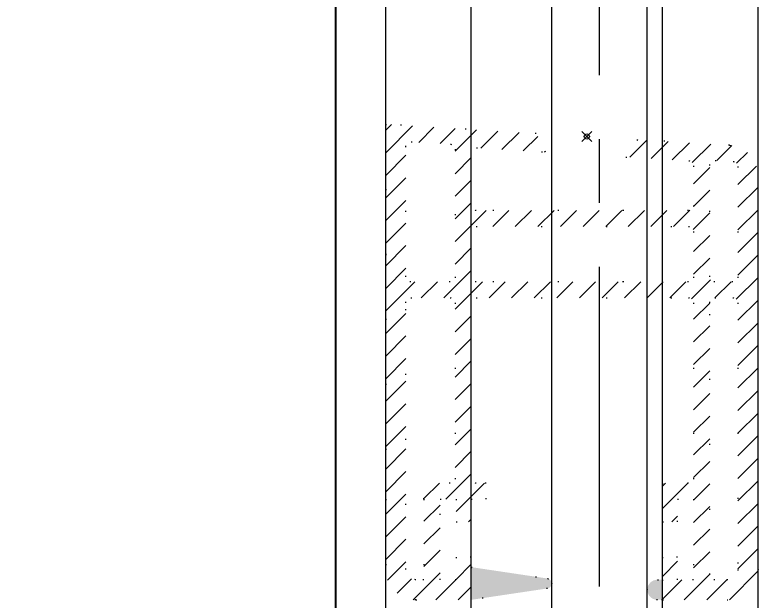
# Model space of a CAD drawing. Header units: millimetres. Extents: x -20000 to 230000, y -17405 to 25402.
# Drawn here: x 94985.7 to 95060, y -3910.3 to -3852.1 of the extents above; entities that cross this region are included whole.
import ezdxf

# ---------------------------------------------------------------- set-up
doc = ezdxf.new("R2010")
doc.units = ezdxf.units.MM
doc.header["$PDMODE"] = 35
doc.header["$PDSIZE"] = 0.5
doc.linetypes.add('AXES', pattern=[50.8, 31.75, -6.35, 6.35, -6.35])
doc.linetypes.add('POINTILLE', pattern=[6.35, 0, -6.35])
doc.layers.get('0').update_dxf_attribs({"lineweight": 13})
doc.layers.get('Defpoints').update_dxf_attribs({"true_color": 0xc2a584})
doc.layers.add('0 - Invisible', color=43, linetype='Continuous', lineweight=0, plot=False)
for name, color, linetype, lineweight in [('1 - Axe', 1, 'AXES', 0), ('1 - BETON', 251, 'Continuous', 25), ('1 - Cotation', 32, 'Continuous', 13), ('1 - Joint', 7, 'Continuous', 13), ('1 - PVC', 7, 'Continuous', 13)]:
    doc.layers.add(name, color=color, linetype=linetype, lineweight=lineweight)
doc.styles.add('Texte Poralu', font='tahomabd.ttf')
doc.dimstyles.new('100 - 1000', dxfattribs={"dimtxt": 15, "dimasz": 15, "dimexe": 5, "dimexo": 2.5, "dimgap": 8, "dimtad": 1, "dimdec": 1, "dimtxsty": 'Texte Poralu', "dimcen": 10, "dimazin": 0, "dimtfac": 1, "dimtdec": 1, "dimtmove": 0, "dimatfit": 3, "dimfxl": 1, "dimarcsym": 0})
doc.dimstyles.new('30 - 1000', dxfattribs={"dimtxt": 10, "dimasz": 10, "dimexe": 5, "dimexo": 2.5, "dimgap": 5, "dimtad": 1, "dimdec": 1, "dimtxsty": 'Texte Poralu', "dimcen": 5, "dimazin": 0, "dimtfac": 1, "dimtdec": 1, "dimtmove": 0, "dimatfit": 3, "dimfxl": 1, "dimarcsym": 0})

# ---------------------------------------------------------------- blocks, each defined once
blk = doc.blocks.new('*D849')
at = {"layer": 'Defpoints', "color": 0, "lineweight": -2, "transparency": 16777216}
blk.add_line((95120, -3615.668), (95155.992, -3615.668), dxfattribs=at)
at = {"layer": 'Defpoints', "color": 0, "transparency": 16777216}
for p in [(95117.5, -3615.668), (95117.5, -3615.668), (90000, -6005.668)]:
    blk.add_point(p, dxfattribs=at)
at = {"layer": 'Defpoints', "color": 0, "transparency": 16777216, "insert": (95139.246, -3605.46), "char_height": 10, "attachment_point": 5, "style": 'Texte Poralu'}
blk.add_mtext('2390', dxfattribs=at)
blk = doc.blocks.new('*D850')
at = {"layer": 'Defpoints', "color": 0, "lineweight": -2, "transparency": 16777216}
blk.add_line((95420, -3505.668), (95455.992, -3505.668), dxfattribs=at)
at = {"layer": 'Defpoints', "color": 0, "transparency": 16777216}
for p in [(95417.5, -3505.668), (95417.5, -3505.668), (90000, -6005.668)]:
    blk.add_point(p, dxfattribs=at)
at = {"layer": 'Defpoints', "color": 0, "transparency": 16777216, "insert": (95439.246, -3495.464), "char_height": 10, "attachment_point": 5, "style": 'Texte Poralu'}
blk.add_mtext('2500', dxfattribs=at)
blk = doc.blocks.new('*D879')
at = {"layer": '1 - Cotation', "color": 0, "lineweight": -2, "transparency": 16777216}
for p, q in [((95020, -3805.668), (95367.5, -3805.668)), ((95362.5, -3820.668), (95362.5, -4891.268)), ((95415, -4906.268), (95357.5, -4906.268))]:
    blk.add_line(p, q, dxfattribs=at)
at = {"layer": '1 - Cotation', "color": 0, "transparency": 16777216}
for points in [[(95360, -3820.668), (95365, -3820.668), (95362.5, -3805.668)], [(95360, -4891.268), (95365, -4891.268), (95362.5, -4906.268)]]:
    blk.add_solid(points, dxfattribs=at)
at = {"layer": 'Defpoints', "color": 0, "transparency": 16777216}
for p in [(95017.5, -3805.668), (95362.5, -4906.268), (95417.5, -4906.268)]:
    blk.add_point(p, dxfattribs=at)
at = {"layer": '1 - Cotation', "color": 0, "transparency": 16777216, "insert": (95347, -4355.968), "char_height": 15, "attachment_point": 5, "rotation": 90, "style": 'Texte Poralu'}
blk.add_mtext('H', dxfattribs=at)
blk = doc.blocks.new('Rehau - Coulisse C3')
at = {"layer": '1 - Joint', "linetype": 'ByBlock'}
for points in [[(47.267, -8.5), (44.017, -8.5), (45.147, -16.074, 0.371453), (45.642, -16.5, 0.371453), (46.136, -16.074)], [(46.267, -26, 0.414214), (45.267, -27), (45.267, -27.5), (47.267, -27.5), (47.267, -27, 0.414214)]]:
    blk.add_hatch(color=256, dxfattribs=at).paths.add_polyline_path(points)
at = {"layer": '1 - PVC', "linetype": 'ByBlock'}
h = blk.add_hatch(dxfattribs=at)
h.set_pattern_fill('ANSI31', color=256, scale=0.5, style=0)
h.paths.add_polyline_path([(44.267, 0), (37.267, 0), (0, 0), (0.489, -8), (0.915, -14.958), (2.775, -15.885), (2.356, -9.031, -0.432221), (2.855, -8.5), (8.067, -8.5, -0.414214), (8.567, -9), (8.567, -30.1, -0.414214), (8.067, -30.6), (4.145, -30.6, -0.396433), (3.646, -30.131), (3.263, -23.87), (1.53, -25.018), (2.091, -34.183, 0.396433), (5.085, -37), (44.267, -37, 0.414214), (47.267, -34), (47.267, -27.5), (45.267, -27.5), (43.017, -27.5), (43.017, -29), (45.267, -29), (45.267, -30.6), (37.267, -30.6), (37.267, -29), (39.517, -29), (39.517, -27.5), (35.667, -27.5), (35.667, -30.1, -0.414214), (35.167, -30.6), (17.767, -30.6, -0.414214), (17.267, -30.1), (17.267, -9, -0.414214), (17.767, -8.5), (35.167, -8.5, -0.414214), (35.667, -9), (35.667, -10), (37.267, -10), (37.267, -8.5), (39.517, -8.5), (39.517, -7), (37.267, -7), (37.267, -5.4), (45.267, -5.4), (45.267, -7), (43.017, -7), (43.017, -8.5), (44.017, -8.5), (47.267, -8.5), (47.267, -3, 0.414214)])
h.paths.add_polyline_path([(17.767, -2), (44.267, -2, -0.414214), (45.267, -3), (45.267, -3.8), (37.267, -3.8, 0.414214), (35.667, -5.4), (35.667, -6.4, -0.414214), (35.167, -6.9), (17.767, -6.9, -0.414214), (17.267, -6.4), (17.267, -2.5, -0.414214)], flags=16)
h.paths.add_polyline_path([(15.667, -2.5), (15.667, -6.4, -0.414214), (15.167, -6.9), (2.495, -6.9, -0.396433), (1.996, -6.431), (1.758, -2.531, -0.432221), (2.257, -2), (15.167, -2, -0.414214)], flags=16)
h.paths.add_polyline_path([(15.667, -9), (15.667, -30.1, -0.414214), (15.167, -30.6), (10.667, -30.6, -0.414214), (10.167, -30.1), (10.167, -9, -0.414214), (10.667, -8.5), (15.167, -8.5, -0.414214)], flags=16)
h.paths.add_polyline_path([(17.767, -32.2), (44.767, -32.2, -0.414214), (45.267, -32.7), (45.267, -34, -0.414214), (44.267, -35), (17.767, -35, -0.414214), (17.267, -34.5), (17.267, -32.7, -0.414214)], flags=16)
h.paths.add_polyline_path([(15.167, -32.2, -0.414214), (15.667, -32.7), (15.667, -34.5, -0.414214), (15.167, -35), (4.214, -35, -0.396433), (3.715, -34.531), (3.605, -32.731, -0.432221), (4.104, -32.2)], flags=16)
at = {"layer": '0 - Invisible'}
blk.add_point((1.223, -19.988), dxfattribs=at)
at = {"layer": '1 - Joint', "linetype": 'ByBlock'}
for p, q in [((44.017, -8.5), (47.267, -8.5)), ((44.017, -8.5), (45.147, -16.074)), ((46.136, -16.074), (47.267, -8.5)), ((45.267, -27), (45.267, -27.5)), ((45.267, -27.5), (47.267, -27.5)), ((47.267, -27.5), (47.267, -27))]:
    blk.add_line(p, q, dxfattribs=at)
for centre, radius, start, end in [((45.642, -16), 0.5, 188.48938, 270), ((45.642, -16), 0.5, 270, 351.51062), ((46.267, -27), 1, 90, 180), ((46.267, -27), 1, 0, 90)]:
    blk.add_arc(centre, radius, start, end, dxfattribs=at)
at = {"layer": '1 - PVC', "linetype": 'ByBlock'}
for points in [[(47.267, -27.5), (47.267, -34, -0.414214), (44.267, -37), (5.085, -37, -0.396433), (2.091, -34.183), (1.53, -25.018), (3.263, -23.87), (3.646, -30.131, 0.396433), (4.145, -30.6), (8.067, -30.6, 0.414214), (8.567, -30.1), (8.567, -9, 0.414214), (8.067, -8.5), (2.855, -8.5, 0.432221), (2.356, -9.031), (2.775, -15.885), (0.915, -14.958), (0.489, -8), (0, 0), (37.267, 0), (44.267, 0, -0.414214), (47.267, -3), (47.267, -8.5)], [(44.017, -8.5), (43.017, -8.5), (43.017, -7), (45.267, -7), (45.267, -5.4), (37.267, -5.4), (37.267, -7), (39.517, -7), (39.517, -8.5), (37.267, -8.5), (37.267, -10), (35.667, -10), (35.667, -9, 0.414214), (35.167, -8.5), (17.767, -8.5, 0.414214), (17.267, -9), (17.267, -30.1, 0.414214), (17.767, -30.6), (35.167, -30.6, 0.414214), (35.667, -30.1), (35.667, -27.5), (39.517, -27.5), (39.517, -29), (37.267, -29), (37.267, -30.6), (45.267, -30.6), (45.267, -29), (43.017, -29), (43.017, -27.5), (45.267, -27.5)]]:
    blk.add_lwpolyline(points, format="xyb", dxfattribs=at)
for points in [[(1.758, -2.531), (1.996, -6.431, 0.396433), (2.495, -6.9), (15.167, -6.9, 0.414214), (15.667, -6.4), (15.667, -2.5, 0.414214), (15.167, -2), (2.257, -2, 0.432221)], [(37.267, -3.8), (45.267, -3.8), (45.267, -3, 0.414214), (44.267, -2), (17.767, -2, 0.414214), (17.267, -2.5), (17.267, -6.4, 0.414214), (17.767, -6.9), (35.167, -6.9, 0.414214), (35.667, -6.4), (35.667, -5.4, -0.414214)], [(10.667, -8.5, 0.414214), (10.167, -9), (10.167, -30.1, 0.414214), (10.667, -30.6), (15.167, -30.6, 0.414214), (15.667, -30.1), (15.667, -9, 0.414214), (15.167, -8.5)], [(3.715, -34.531, 0.396433), (4.214, -35), (15.167, -35, 0.414214), (15.667, -34.5), (15.667, -32.7, 0.414214), (15.167, -32.2), (4.104, -32.2, 0.432221), (3.605, -32.731)], [(44.767, -32.2), (17.767, -32.2, 0.414214), (17.267, -32.7), (17.267, -34.5, 0.414214), (17.767, -35), (44.267, -35, 0.414214), (45.267, -34), (45.267, -32.7, 0.414214)]]:
    blk.add_lwpolyline(points, format="xyb", close=True, dxfattribs=at)
blk = doc.blocks.new('*U901')
at = {"layer": '1 - Axe'}
blk.add_line((26.25, -418.05), (26.25, -20), dxfattribs=at)
at = {"layer": '1 - Joint'}
for p, q in [((21.5, -418.05), (21.5, -20)), ((31, -418.05), (31, -20))]:
    blk.add_line(p, q, dxfattribs=at)
at = {"layer": '1 - PVC'}
for p, q in [((5, -418.05), (5, -20)), ((13.5, -418.05), (13.5, -20)), ((32.5, -418.05), (32.5, -20)), ((42, -418.05), (42, -20))]:
    blk.add_line(p, q, dxfattribs=at)
at = {"linetype": 'POINTILLE', "xscale": -1, "rotation": 90}
blk.add_blockref('Rehau - Coulisse C3', (5, -67.322), dxfattribs=at)

msp = doc.modelspace()

# ---------------------------------------------------------------- linework, layer by layer
at = {"layer": '1 - BETON', "ltscale": 2}
msp.add_lwpolyline([(95017.5, -3795.668), (95017.5, -4906.268), (94995.881, -4906.268)], dxfattribs=at)

# ---------------------------------------------------------------- block references
msp.add_blockref('*U901', (95017.5, -3795.668))

# ---------------------------------------------------------------- dimensions: what is measured, and where the dimension line sits
at = {"layer": '1 - Cotation'}
dim = msp.add_linear_dim(base=(95362.5, -4906.268), p1=(95017.5, -3805.668), p2=(95417.5, -4906.268), angle=90, text='H', dimstyle='100 - 1000', dxfattribs=at)
dim.commit()
dim.dimension.update_dxf_attribs({"geometry": '*D879', "text_midpoint": (95347, -4355.968)})
at = {"layer": 'Defpoints'}
for feature_location, picture, middle in [((95417.5, -3505.668), '*D850', (95439.246, -3495.464)), ((95117.5, -3615.668), '*D849', (95139.246, -3605.46))]:
    dim = msp.add_ordinate_dim(feature_location=feature_location, offset=(0, 0), dtype=0, origin=(90000, -6005.668), dimstyle='30 - 1000', dxfattribs=at)
    dim.commit()
    dim.dimension.update_dxf_attribs({"geometry": picture, "text_midpoint": middle})

doc.saveas('drawing.dxf')
